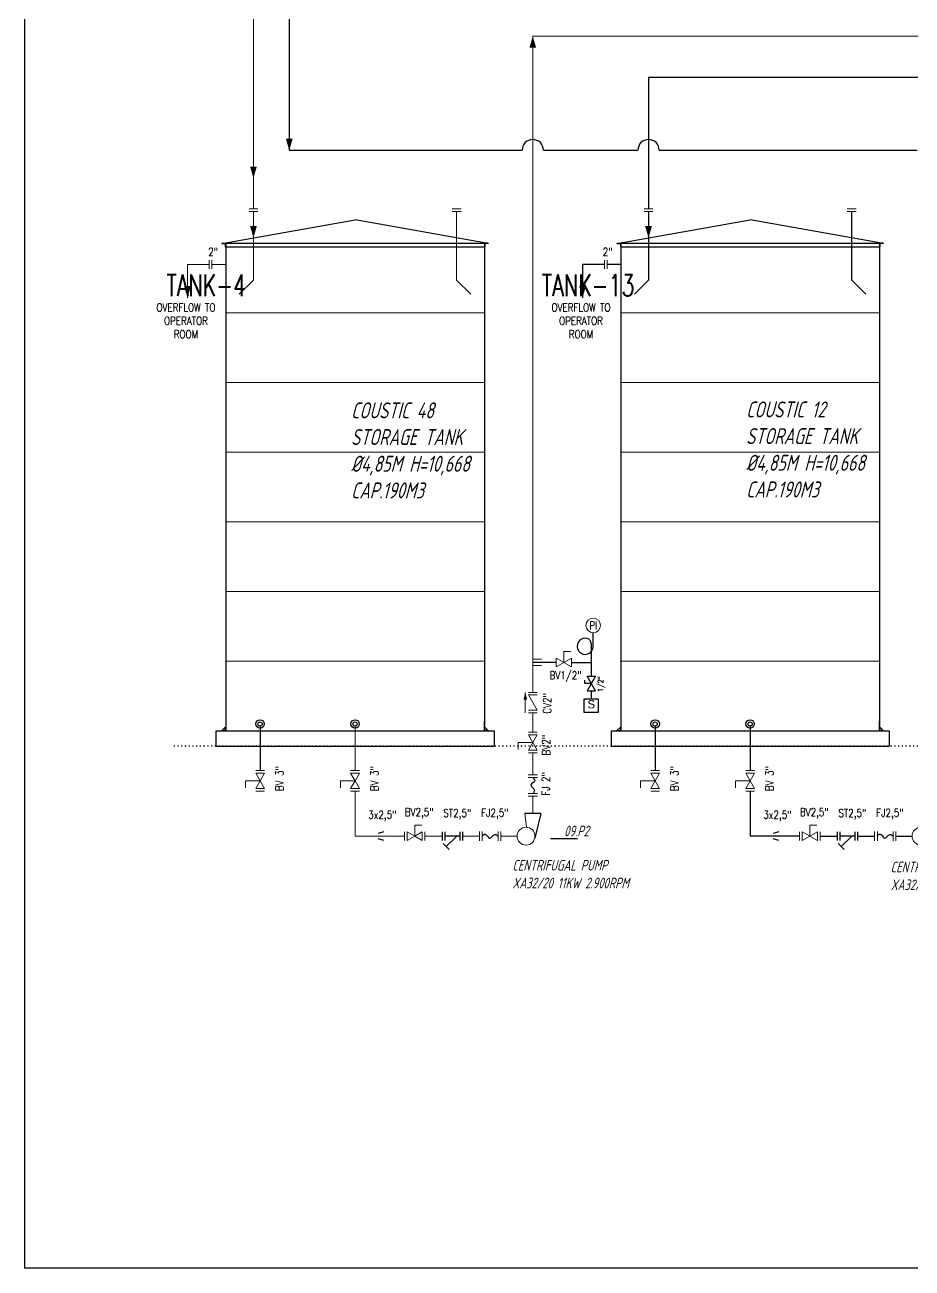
# Model space of a CAD drawing. Extents: x -29512 to 147477, y -5232 to 39709.
# Drawn here: x 140590.1 to 140673.3, y 9031.2 to 9147.7 of the extents above; entities that cross this region are included whole.
import ezdxf
from ezdxf.enums import TextEntityAlignment as Align

# ---------------------------------------------------------------- set-up
doc = ezdxf.new("R2010")
doc.units = 0
doc.linetypes.add('DOTTED', pattern=[0.25, 0, -0.25])
doc.layers.get('0').update_dxf_attribs({"linetype": 'CONTINUOUS'})
for name, color, linetype, lineweight in [('DIMENSI', 20, 'CONTINUOUS', 9), ('FITTING', 7, 'CONTINUOUS', 13), ('TAG', 140, 'CONTINUOUS', 13)]:
    doc.layers.add(name, color=color, linetype=linetype, lineweight=lineweight)
for name, color, linetype in [('DIMENSION', 3, 'CONTINUOUS'), ('HATCH', 4, 'CONTINUOUS'), ('NUVOLA', 6, 'CONTINUOUS'), ('S', 7, 'CONTINUOUS')]:
    doc.layers.add(name, color=color, linetype=linetype)
doc.styles.add('A3', font='arial.ttf', dxfattribs={"height": 0.3})
doc.styles.add('Romans100', font='romans.shx', dxfattribs={"width": 0.8, "height": 200})
doc.styles.add('S', font='ITALIC', dxfattribs={"height": 6})
doc.styles.add('S25', font='SIMPLEX', dxfattribs={"width": 0.8, "height": 0.25})
doc.styles.add('S3S', font='SIMPLEX', dxfattribs={"width": 0.7, "height": 0.3})
doc.styles.add('STYLE4', font='isocp.shx', dxfattribs={"width": 0.8, "oblique": 15, "height": 2})

# ---------------------------------------------------------------- blocks, each defined once
blk = doc.blocks.new('PRESA', base_point=(1.75, 0.1))
for p, q in [((1.5, 0.1), (1.5, 0.6)), ((1.5, 0.6), (2, 0.6)), ((2, 0.6), (2, 0.1)), ((2, 0.1), (1.5, 0.1))]:
    blk.add_line(p, q)
at = {"style": 'S', "width": 1.2}
blk.add_attdef('1', text='', height=0.3, dxfattribs=at).set_placement((1.75, 0.2), align=Align.CENTER)

msp = doc.modelspace()

# ---------------------------------------------------------------- linework, layer by layer
at = {"color": 4, "lineweight": 20}
for p, q in [((140611.5063, 9217.6978), (140611.5063, 9133.3481)), ((140637.7005, 9085.1311), (140637.7005, 9146.6415)), ((140637.7005, 9146.6415), (140858.3047, 9146.6415)), ((140611.5164, 9133.3481), (140611.5164, 9130.4615)), ((140611.5164, 9130.2142), (140611.5164, 9123.7746)), ((140630.5632, 9123.7746), (140630.5632, 9130.2142)), ((140607.3785, 9125.2304), (140605.3351, 9125.2304)), ((140605.3351, 9125.2304), (140605.3351, 9122.0997)), ((140608.9148, 9125.2304), (140607.6258, 9125.2304)), ((140611.5164, 9123.7746), (140610.1897, 9122.4479)), ((140630.5632, 9123.7746), (140631.8899, 9122.4479)), ((140637.7005, 9081.3899), (140637.7005, 9083.2087)), ((140621.0398, 9082.0155), (140621.0398, 9077.794)), ((140637.7005, 9077.3893), (140637.7005, 9079.4676)), ((140621.0398, 9075.8716), (140621.0398, 9071.6501)), ((140637.7005, 9073.7698), (140637.7005, 9075.3897)), ((140625.6685, 9071.6501), (140621.0398, 9071.6501)), ((140627.5908, 9071.6501), (140629.227, 9071.6501)), ((140631.1493, 9071.6501), (140632.7082, 9071.6501)), ((140634.7079, 9071.6501), (140636.227, 9071.6501))]:
    msp.add_line(p, q, dxfattribs=at)
at = {"color": 7, "lineweight": 20}
for p, q in [((140641.2781, 9088.9694), (140640.6127, 9088.9694)), ((140640.6127, 9087.9344), (140640.6127, 9088.9694)), ((140637.7005, 9080.4288), (140636.3351, 9080.4288)), ((140636.3351, 9079.7633), (140636.3351, 9080.4288)), ((140612.1378, 9076.8328), (140610.7724, 9076.8328)), ((140610.7724, 9076.1673), (140610.7724, 9076.8328)), ((140619.6743, 9076.1673), (140619.6743, 9076.8328)), ((140621.0398, 9076.8328), (140619.6743, 9076.8328)), ((140649.1686, 9076.8328), (140647.8032, 9076.8328)), ((140647.8032, 9076.1673), (140647.8032, 9076.8328)), ((140656.7051, 9076.1673), (140656.7051, 9076.8328)), ((140658.0705, 9076.8328), (140656.7051, 9076.8328)), ((140627.2951, 9072.685), (140626.6296, 9072.685)), ((140626.6296, 9071.6501), (140626.6296, 9072.685)), ((140664.3259, 9072.685), (140663.6604, 9072.685)), ((140663.6604, 9071.6501), (140663.6604, 9072.685))]:
    msp.add_line(p, q, dxfattribs=at)
for p, q in [((140642.5852, 9085.9662), (140642.5852, 9086.2612)), ((140642.7819, 9086.6546), (140643.5687, 9086.6546)), ((140643.5687, 9086.6546), (140642.7819, 9085.2777)), ((140643.5687, 9085.2777), (140642.7819, 9086.6546)), ((140643.1753, 9085.9662), (140642.5852, 9085.9662)), ((140642.7819, 9085.2777), (140643.5687, 9085.2777))]:
    msp.add_line(p, q)
at = {"color": 30, "lineweight": 20}
msp.add_line((140637.7005, 9085.1277), (140637.7005, 9085.1311), dxfattribs=at)
at = {"color": 7}
for p, q in [((140629.227, 9071.2379), (140629.227, 9072.0622)), ((140629.4743, 9071.2379), (140629.4743, 9072.0622)), ((140630.902, 9071.2379), (140630.902, 9072.0622)), ((140631.1493, 9071.2379), (140631.1493, 9072.0622)), ((140666.2577, 9071.2379), (140666.2577, 9072.0622)), ((140666.5051, 9071.2379), (140666.5051, 9072.0622)), ((140667.9328, 9071.2379), (140667.9328, 9072.0622)), ((140668.1801, 9071.2379), (140668.1801, 9072.0622)), ((140629.8634, 9070.3992), (140629.3083, 9070.9544)), ((140630.902, 9071.6501), (140629.4743, 9071.6501)), ((140630.5672, 9071.6501), (140629.5859, 9070.6768)), ((140666.8942, 9070.3992), (140666.3391, 9070.9544)), ((140667.9328, 9071.6501), (140666.5051, 9071.6501)), ((140667.598, 9071.6501), (140666.6166, 9070.6768))]:
    msp.add_line(p, q, dxfattribs=at)
at = {"color": 7, "lineweight": 20}
msp.add_circle((140643.3663, 9091.3967), 0.6834, dxfattribs=at)
for centre, radius in [((140612.1378, 9082.1656), 0.3934), ((140621.0398, 9082.1656), 0.3934), ((140649.1686, 9082.1656), 0.3934), ((140658.0705, 9082.1656), 0.3934), ((140612.1378, 9082.1656), 0.1969), ((140621.0398, 9082.1656), 0.1969), ((140649.1686, 9082.1656), 0.1969), ((140658.0705, 9082.1656), 0.1969)]:
    msp.add_circle(centre, radius)
for points in [[(140637.7005, 9077.1321), (140637.8979, 9076.8564), (140637.5171, 9076.4532), (140637.8504, 9075.9435), (140637.7005, 9075.647)], [(140632.9655, 9071.6501), (140633.2412, 9071.8475), (140633.6444, 9071.4667), (140634.154, 9071.8), (140634.4506, 9071.6501)], [(140669.9963, 9071.6501), (140670.2719, 9071.8475), (140670.6751, 9071.4667), (140671.1848, 9071.8), (140671.4814, 9071.6501)]]:
    msp.add_spline(points, degree=3)
at = {"color": 4, "lineweight": 20}
for points in [[(140637.7005, 9146.6415), (140638.0152, 9145.54), (140637.3858, 9145.54)], [(140611.5164, 9133.3129), (140611.8311, 9134.4144), (140611.2017, 9134.4144)], [(140611.5164, 9127.7257), (140611.8311, 9128.8272), (140611.2017, 9128.8272)], [(140605.3351, 9122.0997), (140605.6498, 9123.2012), (140605.0203, 9123.2012)]]:
    msp.add_solid(points, dxfattribs=at)
at = {"layer": 'DIMENSI', "color": 7}
msp.add_line((140636.9616, 9073.7698), (140637.1161, 9072.4875), dxfattribs=at)
for centre in [(140637.0659, 9071.6501), (140674.0967, 9071.6501)]:
    msp.add_circle(centre, 0.839, dxfattribs=at)
at = {"layer": 'DIMENSION', "color": 3, "lineweight": 25}
for p, q in [((140608.7362, 9127.2355), (140621.0398, 9129.4049)), ((140633.3433, 9127.2355), (140621.0398, 9129.4049)), ((140645.767, 9127.2355), (140658.0705, 9129.4049)), ((140670.3741, 9127.2355), (140658.0705, 9129.4049)), ((140608.9148, 9127.2355), (140608.9148, 9081.5155)), ((140633.1648, 9127.2355), (140633.1648, 9081.5155)), ((140645.9455, 9127.2355), (140645.9455, 9081.5155)), ((140670.1955, 9127.2355), (140670.1955, 9081.5155))]:
    msp.add_line(p, q, dxfattribs=at)
at = {"layer": 'DIMENSION', "color": 0, "lineweight": 25}
for p, q in [((140608.5576, 9127.2355), (140608.5576, 9127.1998)), ((140608.5576, 9127.2355), (140608.9148, 9127.2355)), ((140608.5576, 9127.1998), (140608.8791, 9127.1998)), ((140608.8791, 9127.1998), (140608.8791, 9126.8783)), ((140608.8791, 9126.8783), (140608.9148, 9126.8783)), ((140608.9148, 9127.2355), (140608.9148, 9126.8783)), ((140608.9148, 9127.2355), (140633.1648, 9127.2355)), ((140608.9148, 9126.8783), (140633.1648, 9126.8783)), ((140633.5219, 9127.2355), (140633.1648, 9127.2355)), ((140633.1648, 9127.2355), (140633.1648, 9126.8783)), ((140633.2005, 9126.8783), (140633.1648, 9126.8783)), ((140633.2005, 9127.1998), (140633.2005, 9126.8783)), ((140633.5219, 9127.1998), (140633.2005, 9127.1998)), ((140633.5219, 9127.2355), (140633.5219, 9127.1998)), ((140645.5884, 9127.2355), (140645.9455, 9127.2355)), ((140645.5884, 9127.2355), (140645.5884, 9127.1998)), ((140645.5884, 9127.1998), (140645.9098, 9127.1998)), ((140645.9098, 9127.1998), (140645.9098, 9126.8783)), ((140645.9098, 9126.8783), (140645.9455, 9126.8783)), ((140645.9455, 9127.2355), (140670.1955, 9127.2355)), ((140645.9455, 9127.2355), (140645.9455, 9126.8783)), ((140645.9455, 9126.8783), (140670.1955, 9126.8783)), ((140670.1955, 9127.2355), (140670.1955, 9126.8783)), ((140670.5527, 9127.2355), (140670.1955, 9127.2355)), ((140670.2312, 9126.8783), (140670.1955, 9126.8783)), ((140670.5527, 9127.1998), (140670.2312, 9127.1998)), ((140670.2312, 9127.1998), (140670.2312, 9126.8783)), ((140670.5527, 9127.2355), (140670.5527, 9127.1998)), ((140608.5576, 9081.5512), (140608.8791, 9081.8726)), ((140608.5576, 9081.5155), (140608.5576, 9081.5512)), ((140608.5576, 9081.5512), (140608.8791, 9081.5512)), ((140608.5576, 9081.5155), (140608.9148, 9081.5155)), ((140608.8791, 9081.8726), (140608.9148, 9081.8726)), ((140608.8791, 9081.5512), (140608.8791, 9081.8726)), ((140608.9148, 9081.5155), (140608.9148, 9081.8726)), ((140633.2005, 9081.8726), (140633.1648, 9081.8726)), ((140633.2005, 9081.8726), (140633.1648, 9081.8726)), ((140633.1648, 9081.5155), (140633.1648, 9081.8726)), ((140633.5219, 9081.5155), (140633.1648, 9081.5155)), ((140633.2005, 9081.8726), (140633.5219, 9081.5512)), ((140633.2005, 9081.5512), (140633.2005, 9081.8726)), ((140633.5219, 9081.5512), (140633.2005, 9081.5512)), ((140633.5219, 9081.5155), (140633.5219, 9081.5512)), ((140645.5884, 9081.5512), (140645.9098, 9081.8726)), ((140645.5884, 9081.5512), (140645.9098, 9081.5512)), ((140645.5884, 9081.5155), (140645.5884, 9081.5512)), ((140645.5884, 9081.5155), (140645.9455, 9081.5155)), ((140645.9098, 9081.5512), (140645.9098, 9081.8726)), ((140645.9098, 9081.8726), (140645.9455, 9081.8726)), ((140645.9455, 9081.5155), (140645.9455, 9081.8726)), ((140670.1955, 9081.5155), (140670.1955, 9081.8726)), ((140670.2312, 9081.8726), (140670.1955, 9081.8726)), ((140670.2312, 9081.8726), (140670.1955, 9081.8726)), ((140670.5527, 9081.5155), (140670.1955, 9081.5155)), ((140670.2312, 9081.5512), (140670.2312, 9081.8726)), ((140670.2312, 9081.8726), (140670.5527, 9081.5512)), ((140670.5527, 9081.5512), (140670.2312, 9081.5512)), ((140670.5527, 9081.5155), (140670.5527, 9081.5512))]:
    msp.add_line(p, q, dxfattribs=at)
at = {"layer": 'DIMENSION', "color": 8, "lineweight": 0}
for p, q in [((140608.9148, 9127.2355), (140633.1648, 9127.2355)), ((140645.9455, 9127.2355), (140670.1955, 9127.2355)), ((140608.9148, 9120.7041), (140633.1648, 9120.7041)), ((140645.9455, 9120.7041), (140670.1955, 9120.7041)), ((140608.9148, 9114.1726), (140633.1648, 9114.1726)), ((140645.9455, 9114.1726), (140670.1955, 9114.1726)), ((140608.9148, 9107.6412), (140633.1648, 9107.6412)), ((140645.9455, 9107.6412), (140670.1955, 9107.6412)), ((140608.9148, 9101.1098), (140633.1648, 9101.1098)), ((140645.9455, 9101.1098), (140670.1955, 9101.1098)), ((140608.9148, 9094.5783), (140633.1648, 9094.5783)), ((140645.9455, 9094.5783), (140670.1955, 9094.5783)), ((140608.9148, 9088.0469), (140633.1648, 9088.0469)), ((140645.9455, 9088.0469), (140670.1955, 9088.0469))]:
    msp.add_line(p, q, dxfattribs=at)
at = {"layer": 'DIMENSION', "color": 8, "lineweight": 25}
for p, q in [((140608.9148, 9127.2355), (140633.1648, 9127.2355)), ((140645.9455, 9127.2355), (140670.1955, 9127.2355))]:
    msp.add_line(p, q, dxfattribs=at)
at = {"layer": 'DIMENSION', "color": 0, "linetype": 'ByBlock', "ltscale": 0.5}
for p, q in [((140643.1753, 9087.9344), (140643.1753, 9086.6546)), ((140643.1753, 9085.2777), (140643.1753, 9084.5169))]:
    msp.add_line(p, q, dxfattribs=at)
at = {"layer": 'DIMENSION', "color": 7}
for p, q in [((140608.0041, 9081.5155), (140608.0041, 9080.0869)), ((140608.0041, 9081.5155), (140634.0755, 9081.5155)), ((140634.0755, 9081.5155), (140634.0755, 9080.0869)), ((140645.0348, 9081.5155), (140671.1062, 9081.5155)), ((140645.0348, 9081.5155), (140645.0348, 9080.0869)), ((140671.1062, 9081.5155), (140671.1062, 9080.0869)), ((140608.0041, 9080.0869), (140634.0755, 9080.0869)), ((140645.0348, 9080.0869), (140671.1062, 9080.0869)), ((140638.4394, 9073.7698), (140637.8816, 9071.4536))]:
    msp.add_line(p, q, dxfattribs=at)
at = {"layer": 'DIMENSION', "color": 32, "lineweight": 25}
for p, q in [((140633.1648, 9081.7137), (140633.1648, 9082.3887)), ((140670.1955, 9081.7137), (140670.1955, 9082.3887))]:
    msp.add_line(p, q, dxfattribs=at)
at = {"layer": 'DIMENSION', "color": 1}
msp.add_line((140639.3745, 9071.4356), (140641.9041, 9071.4356), dxfattribs=at)
at = {"layer": 'DIMENSION', "color": 6, "linetype": 'ByBlock', "ltscale": 0.5}
msp.add_lwpolyline([(140940.703, 9031.1599), (140590.0902, 9031.1599), (140590.0902, 9245.4583), (140940.703, 9245.4583)], close=True, dxfattribs=at)
at = {"layer": 'FITTING', "lineweight": 20}
for p, q in [((140611.9285, 9130.4615), (140611.1042, 9130.4615)), ((140630.9753, 9130.4615), (140630.151, 9130.4615)), ((140648.9593, 9130.4615), (140648.135, 9130.4615)), ((140668.0061, 9130.4615), (140667.1818, 9130.4615)), ((140611.9285, 9130.2142), (140611.1042, 9130.2142)), ((140630.9753, 9130.2142), (140630.151, 9130.2142)), ((140648.9593, 9130.2142), (140648.135, 9130.2142)), ((140668.0061, 9130.2142), (140667.1818, 9130.2142)), ((140607.3785, 9125.6426), (140607.3785, 9124.8183)), ((140607.6258, 9125.6426), (140607.6258, 9124.8183)), ((140644.4092, 9125.6426), (140644.4092, 9124.8183)), ((140644.6565, 9125.6426), (140644.6565, 9124.8183)), ((140637.7005, 9088.2305), (140638.5248, 9088.2305)), ((140637.7005, 9087.6383), (140638.5248, 9087.6383)), ((140637.0008, 9085.1275), (140637.0008, 9083.2053)), ((140638.1127, 9085.1277), (140637.2884, 9085.1277)), ((140638.1127, 9083.2053), (140637.2884, 9083.2053)), ((140638.1127, 9083.2053), (140637.2884, 9083.2053)), ((140637.2884, 9081.3899), (140638.1127, 9081.3899)), ((140637.2884, 9079.4676), (140638.1127, 9079.4676)), ((140611.7257, 9077.794), (140612.55, 9077.794)), ((140620.6276, 9077.794), (140621.4519, 9077.794)), ((140648.7565, 9077.794), (140649.5808, 9077.794)), ((140657.6584, 9077.794), (140658.4827, 9077.794)), ((140611.7257, 9075.8716), (140612.55, 9075.8716)), ((140620.6276, 9075.8716), (140621.4519, 9075.8716)), ((140648.7565, 9075.8716), (140649.5808, 9075.8716)), ((140657.6584, 9075.8716), (140658.4827, 9075.8716)), ((140625.6685, 9071.2379), (140625.6685, 9072.0622)), ((140627.5908, 9071.2379), (140627.5908, 9072.0622)), ((140662.6992, 9071.2379), (140662.6992, 9072.0622)), ((140664.6216, 9071.2379), (140664.6216, 9072.0622))]:
    msp.add_line(p, q, dxfattribs=at)
at = {"layer": 'FITTING'}
for p, q in [((140638.1292, 9077.3893), (140637.2718, 9077.3893)), ((140638.1292, 9077.1321), (140637.2718, 9077.1321)), ((140638.1292, 9075.647), (140637.2718, 9075.647)), ((140638.1292, 9075.3897), (140637.2718, 9075.3897)), ((140632.7082, 9072.0788), (140632.7082, 9071.2214)), ((140632.9655, 9072.0788), (140632.9655, 9071.2214)), ((140634.4506, 9072.0788), (140634.4506, 9071.2214)), ((140634.7079, 9072.0788), (140634.7079, 9071.2214)), ((140669.739, 9072.0788), (140669.739, 9071.2214)), ((140669.9963, 9072.0788), (140669.9963, 9071.2214)), ((140671.4814, 9072.0788), (140671.4814, 9071.2214)), ((140671.7386, 9072.0788), (140671.7386, 9071.2214))]:
    msp.add_line(p, q, dxfattribs=at)
at = {"layer": 'FITTING', "lineweight": 20}
for points in [[(140640.6127, 9087.9344), (140639.8988, 9087.5223), (140639.8988, 9088.3466)], [(140640.6127, 9087.9344), (140641.3265, 9087.5223), (140641.3265, 9088.3466)], [(140637.7005, 9080.4288), (140637.2884, 9081.1426), (140638.1127, 9081.1426)], [(140637.7005, 9080.4288), (140637.2884, 9079.7149), (140638.1127, 9079.7149)], [(140612.1378, 9076.8328), (140611.7257, 9077.5466), (140612.55, 9077.5466)], [(140612.1378, 9076.8328), (140611.7257, 9076.1189), (140612.55, 9076.1189)], [(140621.0398, 9076.8328), (140620.6276, 9077.5466), (140621.4519, 9077.5466)], [(140621.0398, 9076.8328), (140620.6276, 9076.1189), (140621.4519, 9076.1189)], [(140649.1686, 9076.8328), (140648.7565, 9077.5466), (140649.5808, 9077.5466)], [(140649.1686, 9076.8328), (140648.7565, 9076.1189), (140649.5808, 9076.1189)], [(140658.0705, 9076.8328), (140657.6584, 9077.5466), (140658.4827, 9077.5466)], [(140658.0705, 9076.8328), (140657.6584, 9076.1189), (140658.4827, 9076.1189)], [(140626.6296, 9071.6501), (140625.9158, 9071.2379), (140625.9158, 9072.0622)], [(140626.6296, 9071.6501), (140627.3435, 9071.2379), (140627.3435, 9072.0622)], [(140663.6604, 9071.6501), (140662.9465, 9071.2379), (140662.9465, 9072.0622)], [(140663.6604, 9071.6501), (140664.3743, 9071.2379), (140664.3743, 9072.0622)]]:
    msp.add_lwpolyline(points, close=True, dxfattribs=at)
msp.add_lwpolyline([(140637.2884, 9084.8804), (140638.1127, 9084.8804), (140637.2884, 9084.8804), (140638.1127, 9083.4526), (140637.2884, 9083.4526)], dxfattribs=at)
msp.add_solid([(140637.1694, 9084.4544), (140637.0008, 9085.1275), (140636.8326, 9084.4544)], dxfattribs=at)
at = {"layer": 'HATCH', "color": 7}
for p, q in [((140643.3663, 9089.4467), (140643.3663, 9090.7132)), ((140643.1753, 9089.6948), (140643.1753, 9087.9344)), ((140639.8988, 9087.9344), (140637.7005, 9087.9344)), ((140641.3265, 9087.9344), (140643.1753, 9087.9344)), ((140612.1378, 9082.0155), (140612.1378, 9077.794)), ((140649.1686, 9082.0155), (140649.1686, 9077.794)), ((140638.4394, 9073.7698), (140636.9616, 9073.7698))]:
    msp.add_line(p, q, dxfattribs=at)
at = {"layer": 'HATCH', "color": 7, "linetype": 'DOTTED'}
msp.add_line((140800.4949, 9080.0869), (140604.0292, 9080.0869), dxfattribs=at)
at = {"layer": 'HATCH', "color": 7}
for centre, radius, start, end in [((140642.6095, 9089.4467), 0.7567, 75.15061, 0), ((140642.6753, 9089.6948), 0.5, 0, 75.15061)]:
    msp.add_arc(centre, radius, start, end, dxfattribs=at)
at = {"layer": 'NUVOLA', "color": 1}
for p, q in [((140614.8636, 9214.744), (140614.8636, 9135.9473)), ((140614.8636, 9135.9473), (140636.7005, 9135.9473)), ((140638.7005, 9135.9473), (140647.5472, 9135.9473)), ((140649.5472, 9135.9473), (140673.7313, 9135.9473))]:
    msp.add_line(p, q, dxfattribs=at)
at = {"layer": 'NUVOLA', "color": 13}
for p, q in [((140648.5472, 9142.7997), (140648.5472, 9130.4615)), ((140648.5472, 9142.7997), (140857.3047, 9142.7997)), ((140648.5472, 9130.2142), (140648.5472, 9123.7746)), ((140667.5939, 9123.7746), (140667.5939, 9130.2142)), ((140644.4092, 9125.2304), (140642.3658, 9125.2304)), ((140642.3658, 9125.2304), (140642.3658, 9122.0997)), ((140645.9455, 9125.2304), (140644.6565, 9125.2304)), ((140648.5472, 9123.7746), (140647.2204, 9122.4479)), ((140667.5939, 9123.7746), (140668.9206, 9122.4479)), ((140658.0705, 9082.0155), (140658.0705, 9077.794)), ((140658.0705, 9075.8716), (140658.0705, 9071.6501)), ((140662.6992, 9071.6501), (140658.0705, 9071.6501)), ((140664.6216, 9071.6501), (140666.2577, 9071.6501)), ((140668.1801, 9071.6501), (140669.739, 9071.6501)), ((140671.7386, 9071.6501), (140673.2578, 9071.6501))]:
    msp.add_line(p, q, dxfattribs=at)
at = {"layer": 'NUVOLA', "color": 1}
for centre in [(140637.7005, 9135.9473), (140648.5472, 9135.9473)]:
    msp.add_arc(centre, 1, 0, 180, dxfattribs=at)
msp.add_solid([(140614.8737, 9135.912), (140615.1884, 9137.0136), (140614.5589, 9137.0136)], dxfattribs=at)
at = {"layer": 'NUVOLA', "color": 13}
for points in [[(140648.5472, 9127.7257), (140648.8619, 9128.8272), (140648.2324, 9128.8272)], [(140642.3658, 9122.0997), (140642.6805, 9123.2012), (140642.0511, 9123.2012)]]:
    msp.add_solid(points, dxfattribs=at)
at = {"layer": 'S'}
for p, q in [((140623.7432, 9072.0435), (140623.1924, 9071.8861)), ((140623.7432, 9071.2567), (140623.1924, 9071.414)), ((140660.774, 9072.0435), (140660.2232, 9071.8861)), ((140660.774, 9071.2567), (140660.2232, 9071.414))]:
    msp.add_line(p, q, dxfattribs=at)

# ---------------------------------------------------------------- block references
ref = msp.add_blockref('PRESA', (140643.1753, 9083.2262), dxfattribs=dict(xscale=2.581460861898449, yscale=2.581460861912547, zscale=2.581460861912586))
ref.add_attrib('1', 'S', dxfattribs={"height": 0.7744, "style": 'A3'}).set_placement((140643.1815, 9083.6289), align=Align.CENTER)

# ---------------------------------------------------------------- texts
at = {"layer": 'DIMENSION', "color": 6, "char_height": 1.5, "attachment_point": 1, "style": 'STYLE4'}
for s, insert in [('COUSTIC 48\\PSTORAGE TANK\\P%%c4,85M H=10,668\\PCAP.190M3}', (140620.6659, 9112.3087)), ('COUSTIC 12\\PSTORAGE TANK\\P%%c4,85M H=10,668\\PCAP.190M3}', (140657.6967, 9112.3965))]:
    msp.add_mtext(s, dxfattribs=dict(at, insert=insert))
at = {"layer": 'DIMENSION', "color": 1, "insert": (140640.6385, 9072.6321), "char_height": 1, "attachment_point": 1, "style": 'STYLE4'}
msp.add_mtext('09.P2}', dxfattribs=at)
at = {"layer": 'DIMENSION', "color": 2, "char_height": 1, "attachment_point": 1, "style": 'STYLE4'}
for insert in [(140635.7846, 9069.4221), (140671.2425, 9069.2564)]:
    msp.add_mtext('{CENTRIFUGAL PUMP\\PXA32/20 11KW 2.900RPM}', dxfattribs=dict(at, insert=insert))
at = {"layer": 'NUVOLA', "color": 0, "char_height": 2.0244, "width": 33.588012, "attachment_point": 1, "style": 'S3S'}
for s, insert in [('TANK-4}', (140603.3545, 9124.2964)), ('TANK-13}', (140638.5441, 9124.2964))]:
    msp.add_mtext(s, dxfattribs=dict(at, insert=insert))
at = {"layer": 'S', "style": 'S25', "width": 0.8}
msp.add_text('1/2"', height=0.5, rotation=90, dxfattribs=at).set_placement((140644.3032, 9086.6365), align=Align.RIGHT)
at = {"layer": 'TAG', "color": 6, "lineweight": 20, "style": 'Romans100', "width": 0.8}
for p in [(140624.9259, 9073.2883), (140661.9567, 9073.2883)]:
    msp.add_text('3x2,5"', height=0.75, dxfattribs=at).set_placement(p, align=Align.RIGHT)
at = {"layer": 'TAG', "color": 6, "lineweight": 20, "char_height": 0.75, "width": 7.302947, "attachment_point": 5, "style": 'Romans100'}
for s, insert in [('2"', (140607.7398, 9126.4181)), ('2"', (140644.7221, 9126.4181)), ('{OVERFLOW TO OPERATOR ROOM\\P}', (140605.1899, 9119.9489)), ('{OVERFLOW TO OPERATOR ROOM\\P}', (140642.2207, 9119.9489)), ('{PI}', (140643.375, 9091.3972)), ('{BV1/2"}', (140640.7795, 9086.5988)), ('{BV2,5"}', (140627.0587, 9073.7895)), ('{ST2,5"}', (140630.6249, 9073.7015)), ('{FJ2,5"}', (140634.1455, 9073.7301)), ('{BV2,5"}', (140664.0895, 9073.7895)), ('{ST2,5"}', (140667.6557, 9073.7015)), ('{FJ2,5"}', (140671.1762, 9073.7301))]:
    msp.add_mtext(s, dxfattribs=dict(at, insert=insert))
at = {"layer": 'TAG', "color": 6, "lineweight": 20, "char_height": 0.75, "width": 7.302947, "attachment_point": 5, "rotation": 90, "style": 'Romans100'}
for s, insert in [('{CV2"}', (140639.0487, 9084.0911)), ('{BV2"}', (140638.9607, 9080.1784)), ('{BV 3"}', (140613.9507, 9077.041)), ('{BV 3"}', (140622.8526, 9077.041)), ('{BV 3"}', (140650.9814, 9077.041)), ('{BV 3"}', (140659.8834, 9077.041)), ('{FJ 2"}', (140638.9092, 9076.5422))]:
    msp.add_mtext(s, dxfattribs=dict(at, insert=insert))

doc.saveas('drawing.dxf')
